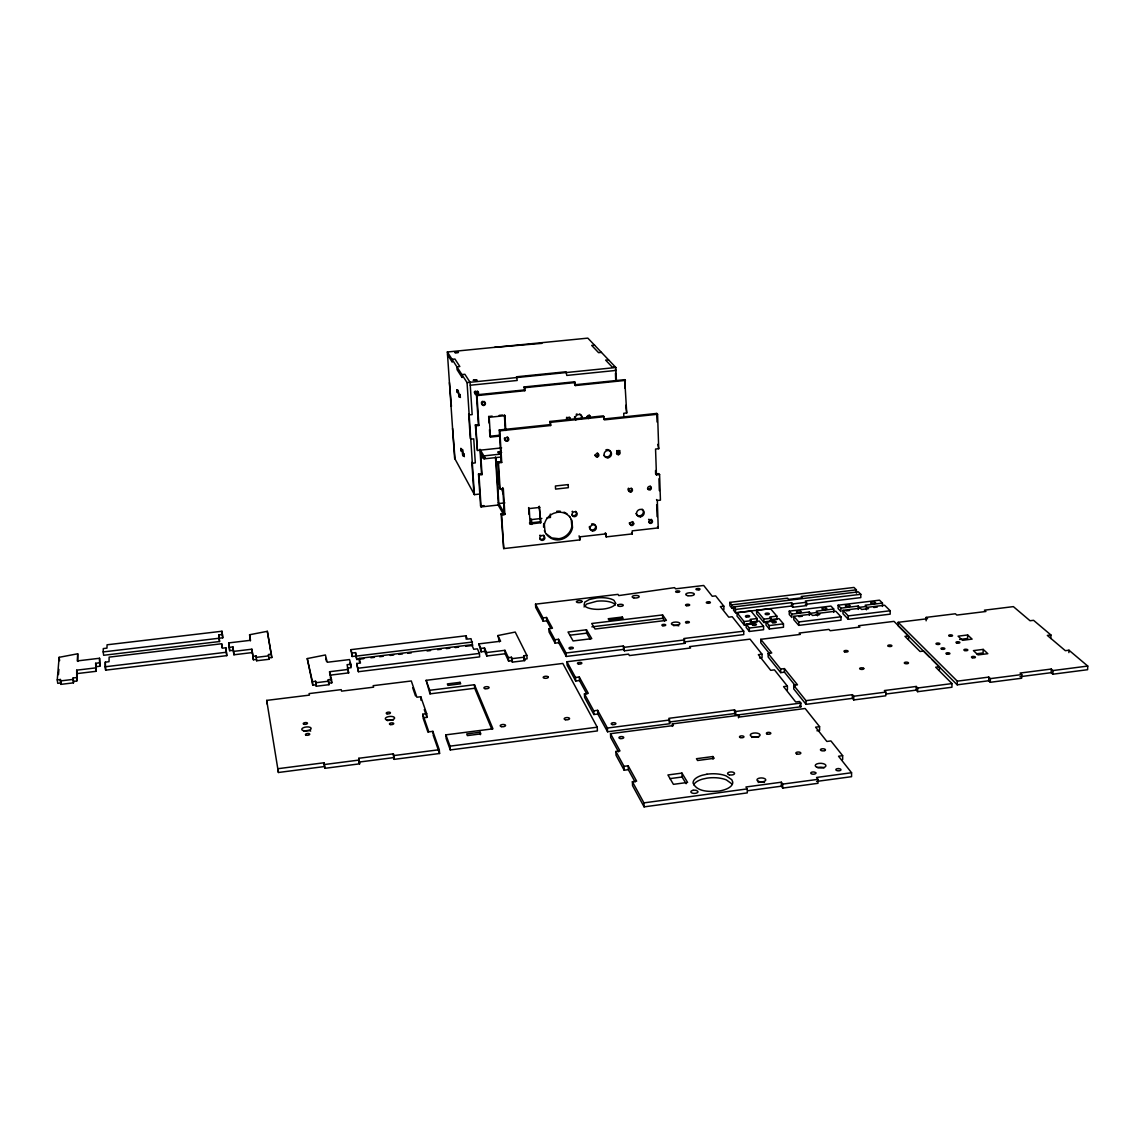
<?xml version="1.0" encoding="UTF-8"?>
<svg xmlns="http://www.w3.org/2000/svg" width="1145" height="1145" viewBox="0 0 1145 1145"><rect width="100%" height="100%" fill="white"/><g stroke="black" fill="none" stroke-linecap="round" stroke-linejoin="round"><path stroke-width="1.5" d="M939.372 670.355L939.415 666.748L935.694 667.22L951.982 683.579L951.924 687.243L917.675 691.68L917.717 688.002L916.243 686.456L884.398 690.549L885.815 692.11L885.786 695.802L853.755 699.938L853.755 696.246L852.395 694.671L806.023 700.654L793.714 685.325L797.521 684.839L784.397 668.594L780.661 669.066L768.109 653.437L771.773 652.979L760.738 639.311L800.341 634.416L799.167 633.07L828.951 629.392L830.168 630.738L859.866 627.059L858.607 625.728L894.002 621.363L908.572 635.919L908.529 639.397M856.388 593.167L856.388 589.847L853.984 587.442L729.823 602.385L729.895 605.719L731.898 608.21L735.391 607.795M858.263 609.412L858.263 606.034L840.917 608.152L838.126 605.204L879.503 600.166L882.466 603.086L882.437 606.449M860.797 594.298L860.797 597.618L805.393 604.345L806.524 605.591L792.712 607.265L791.61 606.02L791.567 602.671L735.519 609.455L733.487 606.936L858.364 591.85L860.797 594.298L805.364 601.01L806.495 602.256L806.524 605.591M866.421 609.827L866.421 606.464L865.191 605.19L882.466 603.086M890.195 610.757L890.18 614.149L848.259 619.302L842.978 613.706L842.978 610.328L860.367 608.195L861.598 609.469L868.554 608.625L867.309 607.351L884.627 605.233L890.195 610.757L848.259 615.895L842.978 610.328M1050.809 638.509L1050.924 634.974L1033.563 620.318L1030.042 620.747L1013.368 606.621L984.442 610.185L985.902 611.487L956.791 615.08L955.374 613.777L926.176 617.384L927.55 618.701L898.167 622.322L898.138 625.771L929.568 657.173M917.675 691.68L916.2 690.12L916.243 686.456M926.133 620.819L926.176 617.384M1019.995 676.709L1051.139 672.688L1052.842 674.205L1087.593 669.711L1087.75 666.061L1052.971 670.555L1051.267 669.052L1020.095 673.06L1021.741 674.577L1021.641 678.241L990.282 682.291L988.679 680.76L957.22 684.824L957.292 681.16L898.167 622.322M967.654 634.974L972.105 639.11L962.487 640.327L958.079 636.176L967.654 634.974L967.582 638.481L959.61 639.482M983.183 649.387L987.806 653.681L978.016 654.911L973.436 650.618L983.183 649.387L983.097 652.936L976.613 653.766M988.679 680.76L988.779 677.096L957.292 681.16M990.282 682.291L990.368 678.627L988.779 677.096M105.183 666.762L105.311 662.139L109.033 661.695L109.133 657.13L221.643 643.748L222.187 648.199L225.837 647.755L226.782 655.641L105.641 670.154L105.183 666.762L226.395 652.249M105.641 670.154L105.311 662.139M103.193 651.92L103.293 648.571L106.972 648.127L107.057 644.792L221.987 631.239L222.76 637.808L103.193 651.92L103.651 655.283L219.539 641.529L218.781 634.903L222.388 634.473M60.427 679.5L60.785 684.381L73.466 682.849L73.566 681.418L76.729 681.032L77.173 673.575L95.937 671.328L96.108 666.676L99.844 666.233L99.543 658.26L77.273 660.923L77.703 653.781L59.139 657.316L57.25 679.887L57.737 683.322L60.9 682.95L60.427 679.5L57.25 679.887M99.844 666.233L99.543 658.26M1051.139 672.688L1051.267 669.052M1052.842 674.205L1052.971 670.555M95.937 671.328L95.65 663.284L99.386 662.841M1068.886 652.607L1068.986 650.217L1065.337 650.689L1047.346 635.432L1050.924 634.974M543.56 527.144L543.732 523.523M76.729 681.032L76.701 670.168L95.479 667.921M77.903 661.424L77.703 653.781M73.466 682.849L73.094 677.983L76.257 677.611M60.785 684.381L60.9 682.95M58.467 674.605L58.896 669.381M584.036 606.936L586.784 603.987L596.946 601.197A15.944 5.825 -2.4 0 1 614.192 603.716L615.352 604.932M747.785 790.723L781.391 786.186L782.736 788.089L817.988 783.309L817.959 779.344L816.557 777.455L851.565 772.732L851.565 776.682L816.571 781.42M816.943 730.782L819.605 730.438L819.577 726.646L805.15 708.497L739.613 716.985L738.439 715.339L672.344 723.883L673.389 725.558L610.514 733.687L619.989 750.92L615.881 751.449L624.011 766.349L628.176 765.79L636.649 781.162L632.398 781.734L632.555 785.67L644.091 806.867L747.284 792.898L747.213 788.905L745.939 786.987L781.334 782.207L782.679 784.11L782.736 788.089M669.811 778.643L682.077 777.011L686.113 783.71M842.663 759.564L842.648 755.671L838.526 756.23L851.565 772.732M632.398 781.734L643.934 802.874L747.213 788.905M782.679 784.11L817.959 779.344M712.977 756.53L696.446 758.706L697.577 760.509L714.151 758.319L712.977 756.53L713.049 759.106M615.881 751.449L616.039 755.271L624.168 770.213L628.333 769.669L635.103 782.006M681.948 773.09L667.921 774.965L673.432 784.339L687.601 782.436L681.948 773.09L682.077 777.011M819.577 726.646L815.583 727.175L826.876 741.459L830.926 740.929L842.648 755.671M445.906 734.847L450.014 746.154L597.232 727.189L597.404 730.925L450.286 749.932L446.178 738.568L445.906 734.847L492.951 728.821L474.459 684.724L429.733 690.292L426.126 680.33L562.839 663.442L597.232 727.189M324.865 768.324L324.121 762.756L278.02 768.696L278.407 772.489L324.479 766.549L324.865 768.324L359.63 763.829L358.829 758.276L393.365 753.825L394.195 759.35L439.565 753.496L439.279 749.717L432.867 731.354L428.831 731.87L422.748 714.222L426.699 713.721L426.985 717.371L423.035 717.858L428.015 732.356M787.431 689.777L787.388 686.127L783.566 686.614L795.703 701.985L799.582 701.484L800.842 703.073L800.885 706.78L735.777 715.196L735.705 711.474L734.546 709.857L668.852 718.33L669.997 723.697L607.551 731.769L597.819 714.008L597.647 710.329L593.725 710.83L584.437 693.827L588.287 693.34L579.298 677.01L575.52 677.482L566.932 661.753L628.548 654.139L629.435 655.555L690.564 647.998L689.576 646.61L750.032 639.139L762.012 654.196L762.069 657.717L759.622 658.031M324.507 764.516L359.287 760.037M393.88 755.571L439.279 749.717M597.647 710.329L607.394 728.034L669.882 719.976M735.705 711.474L800.842 703.073M853.755 696.246L885.815 692.11M917.717 688.002L951.982 683.579M990.368 678.627L1021.741 674.577M358.829 758.276L359.172 762.055L393.68 757.604L394.195 759.35M668.981 722.051L734.632 713.564L735.777 715.196M793.714 685.325L793.757 688.961L806.051 704.347L852.395 698.364L853.755 699.938M886.144 693.999L916.2 690.12M584.437 693.827L584.608 697.434L593.883 714.509L597.819 714.008M480.17 732.213L466.716 733.931L467.36 735.605L480.843 733.888L480.17 732.213L480.342 734.689M566.932 661.753L567.118 665.245L575.692 681.032L579.47 680.559L586.827 693.97M768.109 653.437L768.166 656.958L780.704 672.645L784.44 672.172L795.374 685.755M267.071 703.946L266.699 700.396L309.408 695.115L309.078 693.598L341.196 689.633L341.582 691.136L373.585 687.172L373.156 685.683L411.298 680.974L416.894 697.233L420.773 696.747L426.699 713.721M426.126 680.33L430.005 693.856L474.703 688.274L491.82 729.265M762.012 654.196L758.333 654.668L770.699 670.326L774.449 669.854L787.388 686.127M908.572 635.919L904.965 636.362L920.036 651.491L923.7 651.033L939.415 666.748M348.681 672.888L347.393 668.136L351.129 667.692L350.814 664.229L347.078 664.687L348.681 672.888L329.903 675.192L329.574 671.714L348.366 669.424M356.739 663.513L360.475 663.055L359.115 658.389L471.754 644.735L473.729 649.272L477.393 648.829L479.426 653.423L479.655 656.872L358.399 671.7L356.739 663.513L358.399 671.7M526.872 655.355L515.221 632.054L497.903 635.547L500.608 641.229L478.825 643.876L480.843 648.413L484.507 647.97L486.568 652.55L486.797 655.999L505.145 653.752L508.609 661.094L511.7 660.722L512.373 662.125L524.696 660.608L523.795 655.741L526.872 655.355L527.072 658.833L523.995 659.205L523.795 655.741M723.912 609.498L723.826 606.163L715.654 595.872L712.233 596.287L703.703 585.467L675.507 588.831L674.62 587.628L618.772 595.572L617.971 594.369L535.516 604.159L543.016 617.914L546.537 617.484L552.462 628.233L548.884 628.677L554.924 639.74L558.545 639.296L566.088 652.993L566.26 656.457L623.553 649.401L624.411 650.789L684.91 643.333L683.837 638.524L743.706 631.181L743.778 634.602L683.937 641.973L684.91 643.333M789.249 611.144L791.853 614.135L791.896 617.513L789.277 614.521L789.249 611.144L830.955 606.077L833.717 609.025L833.732 612.403M478.825 643.876L481.072 651.848L484.721 651.39L486.797 655.999M548.884 628.677L549.07 632.04L555.11 643.146L558.717 642.717L566.26 656.457M757.146 618.529L750.09 619.388L751.163 620.69L751.22 624.082L744.164 624.941L737.065 616.096L736.994 612.732L750.963 611.044L757.146 618.529L757.203 621.921L750.161 622.78L751.22 624.082M776.854 616.125L769.826 616.983L770.928 618.271L770.971 621.663L769.884 620.361L776.897 619.502L776.854 616.125L770.485 608.668L756.573 610.357L756.63 613.72L763.93 622.522L769.211 621.878M791.853 614.135L809.329 612.002L810.488 613.291L817.473 612.432L817.501 615.81M833.717 609.025L816.313 611.158L817.473 612.432M358.084 668.236L479.426 653.423M486.568 652.55L504.931 650.317L508.409 657.631L508.609 661.094M736.994 612.732L744.093 621.549L751.163 620.69M756.573 610.357L763.887 619.13L770.928 618.271M866.421 606.464L859.494 607.308L858.263 606.034M793.786 616.325L811.304 614.192L812.463 615.48L819.476 614.622L818.303 613.334L835.75 611.201L840.988 616.783L841.002 620.189L798.752 625.385L793.814 619.717L793.786 616.325L798.723 621.964L798.752 625.385M798.881 616.668L802.373 616.239M816.328 614.536L819.806 614.106M846.126 610.886L849.59 610.471M873.807 607.508L877.256 607.079M746.125 624.068L753.21 623.209L752.136 621.892L759.207 621.034L763.543 626.286L763.6 629.707L749.374 631.453L746.182 627.474L746.125 624.068L749.317 628.033L749.374 631.453M765.976 621.635L773.032 620.776L771.945 619.474L778.986 618.615L783.452 623.839L783.495 627.26L769.311 629.006L766.034 625.041L765.976 621.635L769.254 625.585L769.311 629.006M749.317 628.033L763.543 626.286M769.254 625.585L783.452 623.839M798.723 621.964L840.988 616.783M350.814 664.229L349.526 659.563L327.227 662.268L325.409 654.969L307.246 658.575L312.442 681.661L315.619 681.261L316.292 686.241L328.987 684.681L328.3 679.715L331.463 679.328L331.792 682.821L328.629 683.221L328.3 679.715M508.409 657.631L511.486 657.244L512.373 662.125M315.948 682.735L328.658 681.175M512.158 658.647L524.496 657.144M566.088 652.993L623.41 645.952L624.411 650.789M307.246 658.575L312.771 685.168L315.948 684.767L316.292 686.241M624.268 647.326L684.81 639.883M535.516 604.159L535.703 607.437L543.202 621.248L546.723 620.819L550.945 628.533M251.886 649.201L253.016 656.357L256.094 655.985L256.308 657.359L268.631 655.885L268.989 659.291L256.666 660.765L256.451 659.391L253.374 659.763L251.886 649.201L233.537 651.405L232.936 646.911L229.286 647.34L228.714 642.903L250.483 640.313L249.596 634.745L267.329 631.31L271.809 657.545L268.746 657.917L268.989 659.291M271.465 654.139L268.388 654.511L268.631 655.885M60.299 680.946L72.994 679.414M363.867 658.647L356.839 659.491L355.852 656.042L352.173 656.486L350.9 649.659L465.943 635.79L467.389 639.11L471.01 638.681L472.713 645.436L465.686 646.281M729.823 602.385L731.827 604.875L787.56 598.162L788.647 599.393L802.387 597.733L801.271 596.502L856.388 589.847M723.826 606.163L720.362 606.578L728.721 617.169L732.242 616.74L743.706 631.181M662.597 614.937L591.707 623.495L595.056 629.02L666.433 620.375L662.597 614.937L662.712 618.286L664.63 621.019M350.9 649.659L351.873 653.065L355.551 652.621L356.839 659.491M591.865 626.859L662.712 618.286M356.539 656.071L472.484 642.03M791.567 602.671L792.683 603.93L806.495 602.256M586.512 629.793L568.02 632.026L573.087 640.942L591.779 638.667L586.512 629.793L586.669 633.171L590.176 639.125M733.487 606.936L733.559 610.285L735.591 612.804L791.61 606.02M370.88 657.788L374.401 657.359M379.668 656.729L383.174 656.3M390.202 655.441L393.708 655.026M398.975 654.382L402.482 653.952M407.749 653.323L411.27 652.893M427.056 650.975L430.577 650.546M437.59 649.687L441.111 649.272M446.378 648.628L449.885 648.199M455.152 647.569L458.658 647.14M569.881 635.217L586.669 633.171M228.714 642.903L229.658 650.703L233.308 650.274L233.909 654.783L252.243 652.578M656.514 499.535L657.302 500.494L658.232 527.902L632.183 530.865L632.298 533.899L606.163 536.89L606.02 533.856L579.771 536.848L579.914 539.882L503.714 548.598L501.095 513.804L504.301 513.447L504.873 514.448L501.653 514.806L501.095 513.804M657.302 500.494L660.436 500.15L659.592 474.545L658.79 473.615L655.641 473.958L655.527 470.523M541.857 518.427L531.523 519.587L531.795 524.439M547.024 517.841L550.459 517.454L550.287 514.076M540.096 521.776L529.477 522.964L530.092 523.981L540.726 522.778L539.266 506.405L540.726 522.778M616.411 381.113L615.867 367.516L587.843 338.133L447.337 352.002L454.608 458.229L474.388 494.64L479.683 494.053M655.641 473.958L656.443 474.889L659.592 474.545M504.859 502.884L498.805 503.557L496 457.814M478.51 474.059L479.011 474.946L482.031 474.617L481.53 473.729L478.51 474.059L480.571 506.004L484.063 505.603M480.571 506.004L481.072 506.92L498.576 504.988M529.004 514.42L528.618 507.593L529.219 508.58L539.882 507.392M497.918 461.907L498.49 462.838L501.725 462.494L501.152 461.564L497.918 461.907L499.506 487.97L500.079 488.944L503.313 488.586L504.873 514.448M475.347 424.981L475.848 425.797L478.896 425.482L478.381 424.666L475.347 424.981L477.436 450.472L501.639 447.895M501.109 451.602L497.717 451.96L498.261 452.819L501.639 452.461M481.53 473.729L479.97 449.298L483.877 455.896L500.852 454.078M480.843 456.039L481.859 457.771L485.394 457.385M480.657 453.091L484.063 458.859L501.038 457.041M603.615 419.013L656.772 413.417L657.573 414.275L658.718 448.711L655.555 449.055L656.443 474.889M478.381 424.666L476.477 394.825A1.76 1.689 -34.1 0 0 478.467 392.592A1.76 1.689 -34.1 0 0 475.518 392.134A1.76 1.689 -34.1 0 0 476.477 394.896L476.978 395.612L524.825 390.717L524.081 386.953L574.547 381.8L574.69 384.777L624.741 379.668L626.716 412.973L623.724 413.288L623.868 416.78M550.029 424.638L499.249 429.976L499.821 430.863L550.673 425.511L549.858 421.474L603.487 415.85L604.345 419.871L657.573 414.275M549.858 421.474L550.516 422.348L604.216 416.708M489.487 429.661L489.903 436.245L500.336 435.143M489.903 436.245L490.418 437.089L499.134 436.159M489.087 423.077L488.672 416.494L492.164 416.122M499.148 415.406L502.626 415.034M488.672 416.494L489.201 417.295L504.916 415.664L505.804 430.491M470.266 385.235L517.211 380.469L516.495 376.791L566.031 371.767L566.789 375.431L615.996 370.436L615.309 369.72M474.288 392.019L477.98 392.406L474.746 392.735M524.081 386.953L524.653 387.711L575.191 382.559L575.334 385.55L625.456 380.412M476.477 394.825L524.253 389.944M601.44 352.388L598.577 352.674L591.722 345.432L594.541 345.16M608.553 359.845L605.648 360.131L612.246 367.101L615.18 366.801M447.337 352.002L467.06 382.587L615.867 367.516M1068.986 650.217L1087.75 666.061M546.079 533.699L551.733 537.935L558.989 538.722A14.584 13.54 -32.7 0 0 571.842 526.614L571.255 519.529M932.087 659.692L957.22 684.824M571.885 514.821L572.199 515.15A2.591 2.404 -34.1 0 0 575.778 514.749A2.591 2.404 -34.1 0 0 575.606 511.285M626.716 412.973L625.728 405.344M658.718 448.711L657.803 444.375M541.342 342.727L541.886 343.371L494.511 347.35M574.547 381.8L575.191 382.559M574.69 384.777L575.334 385.55M769.626 653.752L760.795 642.789L760.738 639.311M799.625 705.177L800.885 706.78M657.445 526.9L658.232 527.902M631.539 532.883L632.298 533.899M606.02 533.856L605.304 532.84L606.163 536.89M543.689 535.202L544.261 536.962A2.591 2.404 -31.3 0 1 541.499 539.352L540.855 539.252A2.591 2.404 -31.3 0 1 539.782 538.594M504.916 415.664L504.372 414.862L505.26 429.661M579.914 539.882L579.084 535.817M447.538 354.807L452.232 362.135L452.046 359.301L454.937 359.029L459.832 366.543L456.912 366.844L457.098 369.706L462.093 377.506L461.907 374.587L464.87 374.286L470.065 382.273L472.169 414.59L469.178 414.905L468.691 414.104L470.28 438.335L470.767 439.15L473.744 438.836L475.304 462.881L472.341 463.195L471.854 462.351L473.915 493.753M449.441 382.616L451.431 406.332L451.001 405.602M502.927 490.733L501.782 488.8L503.113 493.839M498.275 502.626L504.773 513.962M503.728 514.778L498.461 505.546L495.47 456.941M452.561 428.402L455.037 459.031M544.362 530.607C546.652 536.762 553.107 540.798 559.633 539.753A14.599 13.554 -32.7 0 0 572.514 527.616L571.928 520.531L569.552 516.424M618.572 751.85L610.671 737.452L610.514 733.687M523.995 659.205L524.696 660.608M499.463 641.787L497.903 635.547M731.984 783.953L726.288 779.859A19.823 8.917 -0.6 0 0 707.052 778.142L702.4 779.144A19.823 8.917 -0.6 0 0 693.698 784.754M424.28 709.628L426.985 717.371M433.139 735.061L439.565 753.496M412.701 687.759L415.492 695.917M349.826 662.998L350.699 666.118M359.172 762.055L359.63 763.829M329.574 671.714L331.463 679.328M325.738 658.375L326.454 661.309M330.275 676.724L331.792 682.821M328.629 683.221L328.987 684.681M544.991 531.623L544.362 524.524A14.599 13.554 -32.7 0 1 553.622 513.332L557.271 512.33A14.599 13.554 -32.7 0 1 570.224 517.425M271.809 657.545L267.329 631.31M266.699 700.396L278.407 772.489M250.397 640.856L249.596 634.745M59.139 657.316L59.612 660.665M76.701 670.168L77.173 673.575M73.094 677.983L73.566 681.418M95.65 663.284L96.108 666.676M226.782 655.641L225.837 647.755M218.781 634.903L219.539 641.529M229.286 647.34L229.658 650.703M221.987 631.239L222.76 637.808M221.643 643.748L222.016 647.082M232.936 646.911L233.308 650.274M233.537 651.405L233.909 654.783M256.094 655.985L256.666 660.765M253.016 656.357L253.374 659.763M324.121 762.756L324.479 766.549M315.619 681.261L315.948 684.767M312.442 681.661L312.771 685.168M351.873 653.065L352.173 656.486M359.115 658.389L359.416 661.824M355.551 652.621L355.852 656.042M393.365 753.825L393.68 757.604M422.748 714.222L422.934 716.655M420.773 696.747L421.045 700.325M429.733 690.292L430.005 693.856M432.867 731.354L433.053 733.816M450.014 746.154L450.286 749.932M474.459 684.724L474.703 688.274M465.943 635.79L466.172 639.168M467.06 382.587L474.388 494.64M484.507 647.97L484.721 651.39M480.843 648.413L481.072 651.848M481.673 454.823L481.859 457.771M476.978 395.612L478.896 425.482M480.471 450.157L482.031 474.617M475.848 425.797L477.436 450.472M479.011 474.946L481.072 506.92M489.201 417.295L490.418 437.089M483.877 455.896L484.063 458.859M499.821 430.863L501.725 462.494M499.249 429.976L501.152 461.564M502.741 487.613L504.301 513.447M511.486 657.244L511.7 660.722M498.49 462.838L500.079 488.944M501.653 514.806L503.714 548.598M498.962 481.258L499.148 484.349M504.931 650.317L505.145 653.752M524.653 387.711L524.825 390.717M530.908 518.599L531.18 523.437M529.219 508.58L530.092 523.981M546.537 617.484L546.723 620.819M543.016 617.914L543.202 621.248M558.545 639.296L558.717 642.717M554.924 639.74L555.11 643.146M550.516 422.348L550.673 425.511M579.298 677.01L579.47 680.559M575.52 677.482L575.692 681.032M593.725 710.83L593.883 714.509M607.394 728.034L607.551 731.769M615.452 373.27L615.738 380.369M623.41 645.952L623.553 649.401M628.176 765.79L628.333 769.669M624.011 766.349L624.168 770.213M624.741 379.668L625.07 388.227M643.934 802.874L644.091 806.867M656.686 504.659L657.087 516.638M672.344 723.883L672.416 726.388M656.772 413.417L657.058 422.018M658.962 478.724L659.348 490.661M738.439 715.339L738.496 717.829M735.519 609.455L735.591 612.804M734.546 709.857L734.632 713.564M731.827 604.875L731.898 608.21M744.093 621.549L744.164 624.941M763.887 619.13L763.93 622.522M784.397 668.594L784.44 672.172M780.661 669.066L780.704 672.645M781.334 782.207L781.391 786.186M792.683 603.93L792.712 607.265M809.329 612.002L809.358 615.38M806.023 700.654L806.051 704.347M840.917 608.152L840.931 611.53L838.126 608.567L838.126 605.204M848.259 615.895L848.259 619.302M852.395 694.671L852.395 698.364M387.454 720.677A4.68 1.932 -5.2 0 1 393.121 720.262M304.141 731.197A4.737 1.947 -6.3 0 1 310.681 731.082M673.632 625.7A4.279 1.603 -1.5 0 1 678.77 625.843M751.664 737.423A4.909 2.09 -0.1 0 1 758.591 737.323M817.659 767.565A5.339 2.347 0.9 0 1 824.142 767.837M758.19 782.507A4.423 1.975 0.1 0 1 764.431 782.421M569.423 417.267A1.646 1.546 -38.9 0 1 568.564 419.671M567.333 419.642A1.646 1.546 -38.9 0 1 566.889 417.209M579.685 413.989A3.578 3.378 -39.5 0 1 581.173 418.555M575.706 419.843A3.578 3.378 -39.5 0 1 574.647 416.608M576.178 414.347A3.578 3.378 -39.5 0 1 577.008 413.917M589.403 415.191A1.632 1.546 -40.1 0 1 588.902 417.395A1.632 1.546 -40.1 0 1 586.698 417.023M618.801 450.457A1.76 1.646 -39.5 0 1 618.457 450.772L618.042 450.987A1.76 1.646 -39.5 0 1 616.74 450.958M575.763 419.986A3.592 3.378 -39.5 0 1 578.096 414.59A3.592 3.378 -39.5 0 1 582.132 418.483M567.347 419.943A1.646 1.546 -38.8 0 1 567.619 417.911A1.646 1.546 -38.8 0 1 569.68 417.682A1.646 1.546 -38.8 0 1 570.124 419.642M619.903 450.5A1.76 1.646 -39.5 0 1 619.144 451.617L618.744 451.831A1.76 1.646 -39.5 0 1 616.597 450.858M483.934 401.337A1.789 1.717 -34 0 1 484.306 404.199A1.789 1.717 -34 0 1 481.458 403.555M481.415 402.654A1.789 1.717 -34 0 1 482.575 401.308M597.218 452.862A1.746 1.632 -38.2 0 1 597.518 455.595A1.746 1.632 -38.2 0 1 594.799 454.994M605.934 449.828A3.821 3.564 -38.8 0 1 610.471 451.617A3.821 3.564 -38.8 0 1 608.754 456.368A3.821 3.564 -38.8 0 1 603.902 455.409M618.443 450.586A1.746 1.617 -39.3 0 1 619.016 452.991A1.746 1.617 -39.3 0 1 616.482 453.391M616.754 450.744A1.746 1.617 -39.3 0 1 617.155 450.543M631.41 488.228A1.875 1.732 -37.9 0 1 630.967 490.632A1.875 1.732 -37.9 0 1 628.505 490.59A1.875 1.732 -37.9 0 1 628.519 488.171M642.188 509.181A3.922 3.621 -37.3 0 1 641.615 515.107A3.922 3.621 -37.3 0 1 635.947 513.49M632.541 521.562A1.846 1.703 -36.5 0 1 632.927 522.349L632.942 522.807A1.846 1.703 -36.5 0 1 630.981 524.539A1.846 1.703 -36.5 0 1 629.364 522.75M651.147 519.272A1.861 1.717 -37.4 0 1 651.247 521.748A1.861 1.717 -37.4 0 1 648.685 522.034M648.6 519.558A1.861 1.717 -37.4 0 1 648.957 519.229M650.288 486.138A1.875 1.732 -38.9 0 1 649.702 488.643L649.272 488.872A1.875 1.732 -38.9 0 1 647.497 488.6M595.157 525.068A3.235 2.991 -34.4 0 1 593.038 529.863A3.235 2.991 -34.4 0 1 589.417 526.457M591.55 524.038A3.235 2.991 -34.4 0 1 594.627 524.482M556.627 511.328A14.584 13.54 -32.7 0 1 560.363 511.271M563.912 512.144A14.584 13.54 -32.7 0 1 567.047 513.905M539.653 535.617A2.591 2.404 -31.3 0 1 540.111 535.116M572.028 511.686A2.591 2.404 -34.1 0 1 572.529 511.242M507.149 436.846A1.918 1.818 -33.6 0 1 507.979 439.279A1.918 1.818 -33.6 0 1 505.46 440.224A1.918 1.818 -33.6 0 1 504.616 437.791M477.479 391.118A1.76 1.689 -34.1 0 1 477.522 393.637A1.76 1.689 -34.1 0 1 474.975 393.565A1.76 1.689 -34.1 0 1 475.361 391.06M456.912 389.815L457.327 392.492L456.912 389.815M462.065 449.799C463.367 465.013 463.682 446.765 462.065 449.799M463.897 453.835L464.312 456.526L463.897 453.835M460.862 448.439L461.278 451.101L460.862 448.439M458.157 390.416L459.031 396.8L458.157 390.416M459.961 394.481L460.376 397.429L459.961 394.481M582.018 601.426L581.774 601.955A2.82 1.03 -2.7 0 1 579.47 602.642L578.74 602.656A2.82 1.03 -2.7 0 1 576.465 601.969A2.82 1.03 -2.7 0 1 577.581 600.867L578.239 600.71A2.82 1.03 -2.7 0 1 581.86 601.168L582.018 601.426M615.652 603.315L614.836 604.846A15.944 5.811 -2.5 0 1 602.757 609.126L598.577 609.369A15.944 5.811 -2.5 0 1 585.367 606.549L584.079 605.147L584.751 602.127L589.403 599.493L596.788 597.919A15.944 5.811 -2.5 0 1 614.063 600.424L615.652 603.315M476.85 380.126L473.343 380.24L476.85 380.126M458.401 352.431L455.095 352.66L458.401 352.431M618.028 604.875L617.727 605.132A2.848 1.045 -2.2 0 0 620.862 606.363A2.848 1.045 -2.2 0 0 622.837 604.703A2.848 1.045 -2.2 0 0 618.028 604.875M650.489 489.588L650.059 489.817A1.875 1.732 -38.8 0 1 647.712 488.042A1.875 1.732 -38.8 0 1 650.517 486.582A1.875 1.732 -38.8 0 1 650.489 489.588M541.928 535.531L541.284 535.76A2.591 2.404 -31.3 0 0 541.485 540.283L542.129 540.383A2.591 2.404 -31.3 0 0 544.891 537.993L544.319 536.232A2.591 2.404 -31.3 0 0 541.928 535.531M824.815 750.562L824.328 750.734A2.505 1.073 0.8 0 1 820.464 749.961A2.505 1.073 0.8 0 1 823.641 748.801A2.505 1.073 0.8 0 1 824.815 750.562M874.866 603.458L874.365 603.587A2.447 0.887 0.6 0 1 871.016 603.229L870.772 603.014A2.447 0.887 0.6 0 1 872.519 601.955L873.148 601.926A2.447 0.887 0.6 0 1 875.267 602.399L875.51 602.614A2.447 0.887 0.6 0 1 874.866 603.458M826.103 609.398L825.731 609.498A2.447 0.887 0.1 0 1 822.267 609.169L822.038 608.954A2.447 0.887 0.1 0 1 823.842 607.88L824.472 607.852A2.447 0.887 0.1 0 1 826.561 608.324L826.79 608.539A2.447 0.887 0.1 0 1 826.103 609.398M693.097 790.308L692.296 790.522A3.549 1.603 -0.8 0 0 690.993 792.225A3.549 1.603 -0.8 0 0 693.942 793.385L694.872 793.37A3.549 1.603 -0.8 0 0 697.963 791.538L696.618 790.494A3.549 1.603 -0.8 0 0 693.097 790.308M706.952 774.22L702.3 775.222A19.837 8.888 -0.6 0 0 693.097 783.123C697.262 792.397 710.358 791.725 718.974 791.052A19.837 8.888 -0.6 0 0 732.728 781.992L731.769 779.716L726.188 775.924A19.837 8.888 -0.6 0 0 706.952 774.22M699.008 589.789L698.522 589.875A2.032 0.73 -1.4 0 1 695.974 589.102A2.032 0.73 -1.4 0 1 699.137 588.559A2.032 0.73 -1.4 0 1 699.008 589.789M460.075 682.334L447.366 683.908L447.938 685.397L460.676 683.823L460.075 682.334M622.293 617.04L608.21 618.729L609.025 620.017L623.123 618.314L622.293 617.04M568.192 484.593L555.411 485.995L555.568 489.101L568.349 487.684L568.192 484.593M838.226 768.581L837.567 768.638A2.562 1.116 1.2 0 0 836.566 770.456A2.562 1.116 1.2 0 0 840.788 770.156A2.562 1.116 1.2 0 0 838.226 768.581M651.104 519.902L650.632 519.887A1.861 1.717 -37.3 0 0 649.086 522.578A1.861 1.717 -37.3 0 0 652.12 522.621A1.861 1.717 -37.3 0 0 651.104 519.902M708.869 601.783L708.326 601.769A2.075 0.759 -1.2 0 0 706.479 602.885A2.075 0.759 -1.2 0 0 709.957 602.971A2.075 0.759 -1.2 0 0 708.869 601.783M729.379 774.85L728.649 774.621A3.507 1.546 -0.3 0 1 729.809 772.045A3.507 1.546 -0.3 0 1 734.56 773.576A3.507 1.546 -0.3 0 1 729.379 774.85M904.693 663.384L904.435 663.198A2.118 0.816 1.4 0 1 906.568 662.139A2.118 0.816 1.4 0 1 908.257 663.384A2.118 0.816 1.4 0 1 904.693 663.384M863.731 668.365L863.473 668.165A2.118 0.83 0.9 0 0 859.909 668.179A2.118 0.83 0.9 0 0 861.541 669.439A2.118 0.83 0.9 0 0 863.731 668.365M548.341 677.124L548.226 676.867A2.576 1.03 -3.1 0 0 545.335 676.294A2.576 1.03 -3.1 0 0 543.202 677.439L543.317 677.697A2.576 1.03 -3.1 0 0 546.208 678.269A2.576 1.03 -3.1 0 0 548.341 677.124M572.872 516.152L572.443 515.694A2.605 2.419 -34.1 0 1 574.232 511.786A2.605 2.419 -34.1 0 1 577.008 514.778A2.605 2.419 -34.1 0 1 572.872 516.152M679.6 591.478L679.472 591.292A2.018 0.73 -1.6 0 0 676.122 591.163A2.018 0.73 -1.6 0 0 676.981 592.323A2.018 0.73 -1.6 0 0 679.6 591.478M815.77 772.904L815.569 772.632A2.533 1.116 0.8 0 0 811.318 772.36A2.533 1.116 0.8 0 0 812.664 774.163A2.533 1.116 0.8 0 0 815.77 772.904M633.7 523.809L633.686 523.351A1.846 1.703 -36.4 0 0 630.881 522.421A1.846 1.703 -36.4 0 0 630.995 525.369A1.846 1.703 -36.4 0 0 633.7 523.809M941.691 649.158A1.961 0.744 1.7 0 0 944.84 648.757A1.961 0.744 1.7 0 0 942.178 647.898A1.961 0.744 1.7 0 0 941.691 649.158M936.724 644.32A1.947 0.73 1.6 0 0 939.859 643.934A1.947 0.73 1.6 0 0 937.211 643.075A1.947 0.73 1.6 0 0 936.724 644.32M946.715 654.053A1.975 0.744 1.8 0 0 949.892 653.652A1.975 0.744 1.8 0 0 947.187 652.779A1.975 0.744 1.8 0 0 946.715 654.053M765.762 614.45A2.118 0.787 -0.5 0 0 769.283 614.021A2.118 0.787 -0.5 0 0 766.577 613.133A2.118 0.787 -0.5 0 0 765.762 614.45M772.689 622.68A2.147 0.801 -0.4 0 0 776.238 622.25A2.147 0.801 -0.4 0 0 773.505 621.334A2.147 0.801 -0.4 0 0 772.689 622.68M612.289 724.57A2.376 1.002 -2.2 0 0 615.91 723.64A2.376 1.002 -2.2 0 0 612.432 722.838A2.376 1.002 -2.2 0 0 612.289 724.57M746.096 616.854A2.118 0.787 -0.7 0 0 749.617 616.425A2.118 0.787 -0.7 0 0 746.941 615.523A2.118 0.787 -0.7 0 0 746.096 616.854M752.809 625.113A2.147 0.801 -0.6 0 0 756.373 624.683A2.147 0.801 -0.6 0 0 753.653 623.753A2.147 0.801 -0.6 0 0 752.809 625.113M578.483 664A2.204 0.859 -2.6 0 0 581.875 663.184A2.204 0.859 -2.6 0 0 578.669 662.497A2.204 0.859 -2.6 0 0 578.483 664M964.662 650.546A1.975 0.744 1.9 0 0 967.826 650.145A1.975 0.744 1.9 0 0 965.12 649.272A1.975 0.744 1.9 0 0 964.662 650.546M956.733 643.018A1.961 0.73 1.8 0 0 959.868 642.617A1.961 0.73 1.8 0 0 957.191 641.772A1.961 0.73 1.8 0 0 956.733 643.018M972.234 657.731A1.989 0.759 2.1 0 0 975.425 657.33A1.989 0.759 2.1 0 0 972.678 656.443A1.989 0.759 2.1 0 0 972.234 657.731M949.448 636.09A1.932 0.716 1.7 0 0 952.554 635.704A1.932 0.716 1.7 0 0 949.906 634.874A1.932 0.716 1.7 0 0 949.448 636.09M888.52 646.352A2.075 0.787 1 0 0 891.883 645.937A2.075 0.787 1 0 0 889.121 645.021A2.075 0.787 1 0 0 888.52 646.352M844.709 651.848A2.075 0.787 0.6 0 0 848.087 651.419A2.075 0.787 0.6 0 0 845.382 650.503A2.075 0.787 0.6 0 0 844.709 651.848M387.01 713.807A2.133 0.873 -5.2 0 0 390.431 713.006A2.133 0.873 -5.2 0 0 387.554 712.276A2.133 0.873 -5.2 0 0 387.01 713.807M387.082 720.105A4.68 1.932 -5.2 0 0 394.581 718.273A4.68 1.932 -5.2 0 0 388.184 716.698A4.68 1.932 -5.2 0 0 387.082 720.105M390.273 724.556A2.161 0.887 -5.2 0 0 393.723 723.712A2.161 0.887 -5.2 0 0 390.788 722.982A2.161 0.887 -5.2 0 0 390.273 724.556M303.955 724.255A2.147 0.873 -6.3 0 0 307.447 723.44A2.147 0.873 -6.3 0 0 304.642 722.695A2.147 0.873 -6.3 0 0 303.955 724.255M303.425 730.667A4.737 1.947 -6.3 0 0 311.096 728.807A4.737 1.947 -6.3 0 0 304.856 727.204A4.737 1.947 -6.3 0 0 303.425 730.667M306.202 735.204A2.175 0.902 -6.3 0 0 309.722 734.346A2.175 0.902 -6.3 0 0 306.86 733.601A2.175 0.902 -6.3 0 0 306.202 735.204M662.812 625.742A1.961 0.73 -1.7 0 0 665.76 625.056A1.961 0.73 -1.7 0 0 662.855 624.483A1.961 0.73 -1.7 0 0 662.812 625.742M673.489 625.084A4.279 1.603 -1.5 0 0 679.915 623.567A4.279 1.603 -1.5 0 0 673.503 622.322A4.279 1.603 -1.5 0 0 673.489 625.084M686.07 622.765A1.961 0.73 -1.4 0 0 689.333 622.365A1.961 0.73 -1.4 0 0 686.914 621.535A1.961 0.73 -1.4 0 0 686.07 622.765M686.585 605.691A2.075 0.759 -1.5 0 0 689.691 604.961A2.075 0.759 -1.5 0 0 686.571 604.374A2.075 0.759 -1.5 0 0 686.585 605.691M687.93 595.701A4.308 1.546 -1.5 0 0 694.371 594.212A4.308 1.546 -1.5 0 0 687.902 593.01A4.308 1.546 -1.5 0 0 687.93 595.701M633.858 597.876A3.521 1.274 -2.1 0 0 639.211 596.645A3.521 1.274 -2.1 0 0 633.986 595.658A3.521 1.274 -2.1 0 0 633.858 597.876M569.995 648.8A2.161 0.83 -2.8 0 0 573.33 648.013A2.161 0.83 -2.8 0 0 570.181 647.354A2.161 0.83 -2.8 0 0 569.995 648.8M485.008 688.66A2.591 1.045 -3.8 0 0 489.087 687.673A2.591 1.045 -3.8 0 0 485.408 686.828A2.591 1.045 -3.8 0 0 485.008 688.66M565.401 719.718A2.705 1.131 -2.8 0 0 569.58 718.659A2.705 1.131 -2.8 0 0 565.659 717.743A2.705 1.131 -2.8 0 0 565.401 719.718M501.324 726.631A2.719 1.145 -3.7 0 0 505.575 725.572A2.719 1.145 -3.7 0 0 501.725 724.642A2.719 1.145 -3.7 0 0 501.324 726.631M846.198 606.564A2.447 0.887 0.3 0 0 850.191 606.077A2.447 0.887 0.3 0 0 846.985 605.061A2.447 0.887 0.3 0 0 846.198 606.564M797.235 612.532A2.447 0.902 -0.2 0 0 801.271 612.045A2.447 0.902 -0.2 0 0 798.122 611.015A2.447 0.902 -0.2 0 0 797.235 612.532M620.075 738.511A2.404 1.03 -2 0 0 623.753 737.552A2.404 1.03 -2 0 0 620.204 736.722A2.404 1.03 -2 0 0 620.075 738.511M767.05 733.988A2.247 0.959 0 0 0 770.785 733.516A2.247 0.959 0 0 0 767.951 732.385A2.247 0.959 0 0 0 767.05 733.988M751.821 736.593A4.909 2.09 -0.2 0 0 759.965 735.519A4.909 2.09 -0.2 0 0 753.739 733.058A4.909 2.09 -0.2 0 0 751.821 736.593M740.171 737.523A2.247 0.959 -0.3 0 0 743.906 737.022A2.247 0.959 -0.3 0 0 741.073 735.906A2.247 0.959 -0.3 0 0 740.171 737.523M758.348 781.334A4.423 1.975 0.1 0 0 765.662 780.346A4.423 1.975 0.1 0 0 760.051 778.013A4.423 1.975 0.1 0 0 758.348 781.334M796.662 753.882A2.505 1.073 0.5 0 0 800.784 753.338A2.505 1.073 0.5 0 0 797.564 752.065A2.505 1.073 0.5 0 0 796.662 753.882M817.058 767.35A5.339 2.333 0.9 0 0 825.831 766.162A5.339 2.333 0.9 0 0 818.875 763.4A5.339 2.333 0.9 0 0 817.058 767.35M588.759 418.483A1.646 1.546 -40.1 0 0 590.061 415.993A1.646 1.546 -40.1 0 0 587.299 416.25A1.646 1.546 -40.1 0 0 588.759 418.483M483.304 405.444A1.803 1.717 -33.9 0 0 485.337 403.097A1.803 1.717 -33.9 0 0 482.331 402.625A1.803 1.717 -33.9 0 0 483.304 405.444M618.429 454.679A1.746 1.632 -39.3 0 0 619.831 452.032A1.746 1.632 -39.3 0 0 616.883 452.318A1.746 1.632 -39.3 0 0 618.429 454.679M607.923 457.8A3.821 3.564 -38.8 0 0 610.915 451.989A3.821 3.564 -38.8 0 0 604.474 452.676A3.821 3.564 -38.8 0 0 607.923 457.8M597.218 456.969A1.746 1.632 -38.2 0 0 598.577 454.307A1.746 1.632 -38.2 0 0 595.629 454.622A1.746 1.632 -38.2 0 0 597.218 456.969M592.509 530.936A3.235 2.991 -34.4 0 0 596.216 526.772A3.235 2.991 -34.4 0 0 590.863 525.999A3.235 2.991 -34.4 0 0 592.509 530.936M630.695 492.035A1.875 1.732 -37.9 0 0 632.169 489.187A1.875 1.732 -37.9 0 0 629.006 489.53A1.875 1.732 -37.9 0 0 630.695 492.035M640.499 516.81A3.936 3.621 -37.3 0 0 643.604 510.87A3.936 3.621 -37.3 0 0 636.978 511.615A3.936 3.621 -37.3 0 0 640.499 516.81M506.505 441.254A1.918 1.818 -33.5 0 0 508.681 438.764A1.918 1.818 -33.5 0 0 505.475 438.277A1.918 1.818 -33.5 0 0 506.505 441.254"/></g></svg>
